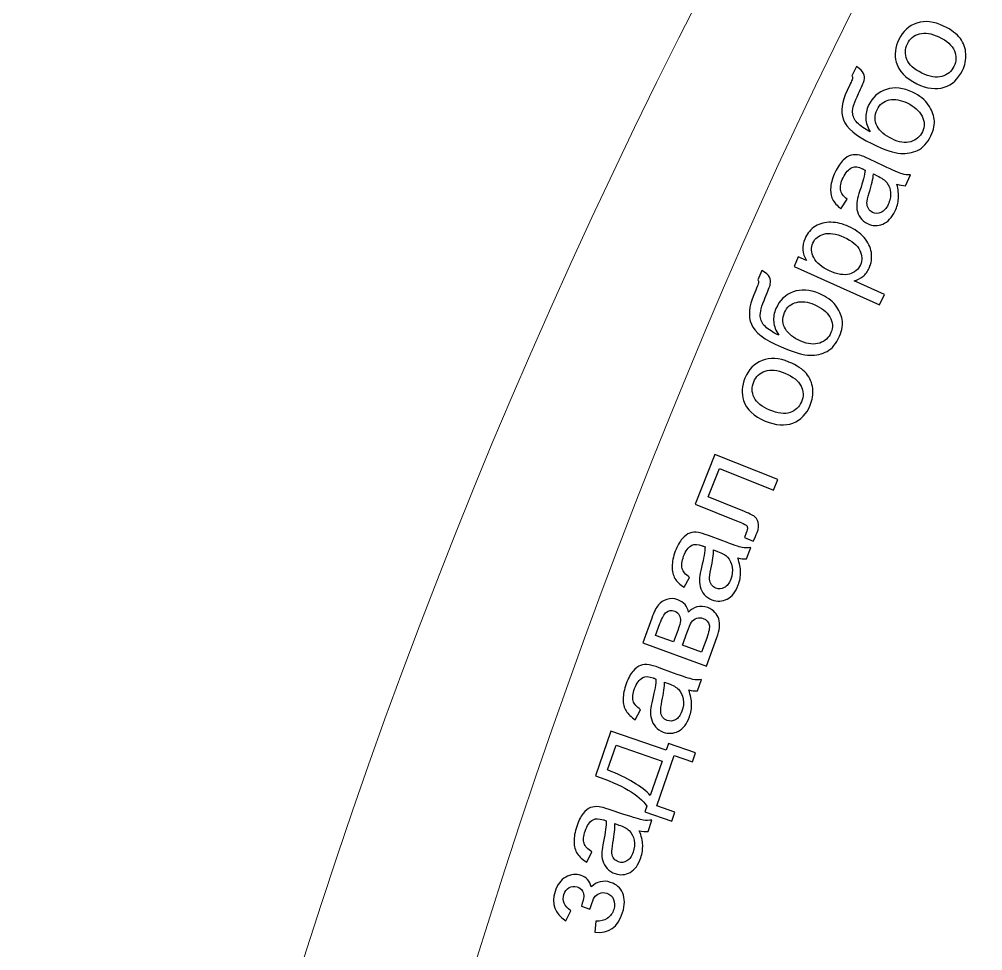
# Model space of a CAD drawing. Header units: millimetres. Extents: x -998 to 1016, y -1915 to 1914.
# Drawn here: x -205.4 to -143, y -525 to -464.6 of the extents above; entities that cross this region are included whole.
import ezdxf

# ---------------------------------------------------------------- set-up
doc = ezdxf.new("R2010")
doc.units = ezdxf.units.MM
doc.header["$MEASUREMENT"] = 0
doc.layers.add('layer 1', color=7, linetype='Continuous')

msp = doc.modelspace()

# ---------------------------------------------------------------- linework, layer by layer
at = {"layer": 'layer 1', "color": 2, "lineweight": 20}
msp.add_open_spline([(541.0289, -845.7791), (506.0139, -906.4269), (457.5044, -954.4159), (401.4943, -988.1859), (401.4943, -988.1859), (401.4943, -988.1859), (325.5827, -856.7031), (325.5827, -856.7031), (325.5827, -856.7031), (326.5393, -856.1508), (326.8671, -854.9277), (326.3148, -853.9711), (326.3148, -853.9711), (325.7625, -853.0144), (324.5393, -852.6867), (323.5827, -853.239), (323.5827, -853.239), (323.5827, -853.239), (323.5764, -853.2428), (323.5764, -853.2428), (323.5764, -853.2428), (323.5764, -853.2428), (309.7328, -861.2354), (309.7328, -861.2354), (309.7328, -861.2354), (309.7328, -861.2354), (309.7263, -861.239), (309.7263, -861.239), (309.7263, -861.239), (308.7697, -861.7913), (308.442, -863.0144), (308.9943, -863.9711), (308.9943, -863.9711), (309.5466, -864.9277), (310.7697, -865.2554), (311.7263, -864.7031), (311.7263, -864.7031), (311.7263, -864.7031), (387.6385, -996.1869), (387.6385, -996.1869), (387.6385, -996.1869), (269.0758, -1061.3496), (120.3368, -1064.7725), (-5.3812, -992.1892), (-5.3812, -992.1892), (-131.1347, -919.5854), (-202.5449, -789.009), (-205.3544, -653.7085), (-205.3544, -653.7085), (-205.3544, -653.7085), (-53.6041, -653.7085), (-53.6041, -653.7085), (-53.6041, -653.7085), (-53.6041, -654.8131), (-52.7087, -655.7085), (-51.6041, -655.7085), (-51.6041, -655.7085), (-50.4995, -655.7085), (-49.6041, -654.8131), (-49.6041, -653.7085), (-49.6041, -653.7085), (-49.6041, -653.7085), (-49.6042, -653.7011), (-49.6042, -653.7011), (-49.6042, -653.7011), (-49.6042, -653.7011), (-49.6042, -637.7159), (-49.6042, -637.7159), (-49.6042, -637.7159), (-49.6042, -637.7159), (-49.6041, -637.7085), (-49.6041, -637.7085), (-49.6041, -637.7085), (-49.6041, -636.6039), (-50.4995, -635.7085), (-51.6041, -635.7085), (-51.6041, -635.7085), (-52.7087, -635.7085), (-53.6041, -636.6039), (-53.6041, -637.7085), (-53.6041, -637.7085), (-53.6041, -637.7085), (-205.3504, -637.7085), (-205.3504, -637.7085), (-205.3504, -637.7085), (-204.0909, -572.3548), (-186.7861, -506.3915), (-151.7915, -445.779), (-151.7915, -445.779), (-42.6719, -256.7784), (197.391, -190.54), (387.64, -295.4566), (387.64, -295.4566), (387.64, -295.4566), (311.7265, -426.9426), (311.7265, -426.9426), (311.7265, -426.9426), (310.7699, -426.3903), (309.5467, -426.7181), (308.9944, -427.6747), (308.9944, -427.6747), (308.4421, -428.6314), (308.7699, -429.8544), (309.7265, -430.4067), (309.7265, -430.4067), (309.7265, -430.4067), (309.733, -430.4104), (309.733, -430.4104), (309.733, -430.4104), (309.733, -430.4104), (323.5766, -438.403), (323.5766, -438.403), (323.5766, -438.403), (323.5766, -438.403), (323.5829, -438.4067), (323.5829, -438.4067), (323.5829, -438.4067), (324.5396, -438.9591), (325.7626, -438.6313), (326.3149, -437.6747), (326.3149, -437.6747), (326.8672, -436.7181), (326.5395, -435.495), (325.5829, -434.9426), (325.5829, -434.9426), (325.5829, -434.9426), (401.4964, -303.4566), (401.4964, -303.4566), (401.4964, -303.4566), (587.4812, -415.7587), (650.1484, -656.7784), (541.0289, -845.7791)], degree=3, knots=[0, 0, 0, 0, 0.0294118, 0.0294118, 0.0294118, 0.0294118, 0.0588235, 0.0588235, 0.0588235, 0.0588235, 0.0882353, 0.0882353, 0.0882353, 0.0882353, 0.1176471, 0.1176471, 0.1176471, 0.1176471, 0.1470588, 0.1470588, 0.1470588, 0.1470588, 0.1764706, 0.1764706, 0.1764706, 0.1764706, 0.2058824, 0.2058824, 0.2058824, 0.2058824, 0.2352941, 0.2352941, 0.2352941, 0.2352941, 0.2647059, 0.2647059, 0.2647059, 0.2647059, 0.2941176, 0.2941176, 0.2941176, 0.2941176, 0.3235294, 0.3235294, 0.3235294, 0.3235294, 0.3529412, 0.3529412, 0.3529412, 0.3529412, 0.3823529, 0.3823529, 0.3823529, 0.3823529, 0.4117647, 0.4117647, 0.4117647, 0.4117647, 0.4411765, 0.4411765, 0.4411765, 0.4411765, 0.4705882, 0.4705882, 0.4705882, 0.4705882, 0.5, 0.5, 0.5, 0.5, 0.5294118, 0.5294118, 0.5294118, 0.5294118, 0.5588235, 0.5588235, 0.5588235, 0.5588235, 0.5882353, 0.5882353, 0.5882353, 0.5882353, 0.6176471, 0.6176471, 0.6176471, 0.6176471, 0.6470588, 0.6470588, 0.6470588, 0.6470588, 0.6764706, 0.6764706, 0.6764706, 0.6764706, 0.7058824, 0.7058824, 0.7058824, 0.7058824, 0.7352941, 0.7352941, 0.7352941, 0.7352941, 0.7647059, 0.7647059, 0.7647059, 0.7647059, 0.7941176, 0.7941176, 0.7941176, 0.7941176, 0.8235294, 0.8235294, 0.8235294, 0.8235294, 0.8529412, 0.8529412, 0.8529412, 0.8529412, 0.8823529, 0.8823529, 0.8823529, 0.8823529, 0.9117647, 0.9117647, 0.9117647, 0.9117647, 0.9411765, 0.9411765, 0.9411765, 0.9411765, 1, 1, 1, 1], dxfattribs=at)
at = {"layer": 'layer 1', "color": 250, "lineweight": 20}
msp.add_open_spline([(398.6881, -312.1391), (398.6881, -312.1391), (375.2033, -298.9976), (375.2033, -298.9976), (375.2033, -298.9976), (332.7998, -276.8805), (286.8235, -262.6925), (239.2336, -257.25), (239.2336, -257.25), (190.3815, -251.6633), (140.8007, -255.4058), (93.3137, -268.1412), (93.3137, -268.1412), (-7.1447, -295.0828), (-91.9851, -360.1912), (-143.9973, -450.279), (-143.9973, -450.279), (-170.3624, -495.9447), (-196.2282, -577.4173), (-192.2187, -635.9798), (-192.2187, -635.9798), (-191.8015, -642.074), (-191.8753, -650.2772), (-191.8737, -656.0236)], degree=3, knots=[0, 0, 0, 0, 0.1428571, 0.1428571, 0.1428571, 0.1428571, 0.2857143, 0.2857143, 0.2857143, 0.2857143, 0.4285714, 0.4285714, 0.4285714, 0.4285714, 0.5714286, 0.5714286, 0.5714286, 0.5714286, 0.7142857, 0.7142857, 0.7142857, 0.7142857, 1, 1, 1, 1], dxfattribs=at)
at = {"layer": 'layer 1', "color": 250}
for points, knots in [([(-147.2445, -468.8204), (-147.9749, -468.4669), (-148.4176, -468.0018), (-148.5722, -467.4239), (-148.5722, -467.4239), (-148.7002, -466.9433), (-148.6453, -466.4572), (-148.4087, -465.9682), (-148.4087, -465.9682), (-148.1462, -465.4258), (-147.7532, -465.0673), (-147.2304, -464.8939), (-147.2304, -464.8939), (-146.7094, -464.7212), (-146.1343, -464.7864), (-145.508, -465.0894), (-145.508, -465.0894), (-145, -465.3352), (-144.638, -465.6044), (-144.4208, -465.8977), (-144.4208, -465.8977), (-144.2038, -466.1908), (-144.0852, -466.5226), (-144.0653, -466.8927), (-144.0653, -466.8927), (-144.0447, -467.2617), (-144.119, -467.6193), (-144.2856, -467.9635), (-144.2856, -467.9635), (-144.5536, -468.5172), (-144.9464, -468.8789), (-145.4662, -469.0491), (-145.4662, -469.0491), (-145.9859, -469.2193), (-146.5789, -469.1424), (-147.2445, -468.8204)], [0, 0, 0, 0, 0.1, 0.1, 0.1, 0.1, 0.2, 0.2, 0.2, 0.2, 0.3, 0.3, 0.3, 0.3, 0.4, 0.4, 0.4, 0.4, 0.5, 0.5, 0.5, 0.5, 0.6, 0.6, 0.6, 0.6, 0.7, 0.7, 0.7, 0.7, 0.8, 0.8, 0.8, 0.8, 1, 1, 1, 1]), ([(-146.9113, -468.1351), (-146.4058, -468.3797), (-145.9738, -468.4523), (-145.6166, -468.3524), (-145.6166, -468.3524), (-145.2575, -468.2518), (-144.9972, -468.0345), (-144.8343, -467.6979), (-144.8343, -467.6979), (-144.6733, -467.3652), (-144.665, -467.0273), (-144.8102, -466.6828), (-144.8102, -466.6828), (-144.956, -466.3395), (-145.2874, -466.0427), (-145.8044, -465.7925), (-145.8044, -465.7925), (-146.2922, -465.5565), (-146.7159, -465.4894), (-147.0737, -465.5906), (-147.0737, -465.5906), (-147.4328, -465.6912), (-147.6925, -465.9072), (-147.8523, -466.2375), (-147.8523, -466.2375), (-148.0152, -466.574), (-148.0253, -466.9124), (-147.8826, -467.2559), (-147.8826, -467.2559), (-147.7393, -467.5979), (-147.4156, -467.891), (-146.9113, -468.1351)], [0, 0, 0, 0, 0.1111111, 0.1111111, 0.1111111, 0.1111111, 0.2222222, 0.2222222, 0.2222222, 0.2222222, 0.3333333, 0.3333333, 0.3333333, 0.3333333, 0.4444444, 0.4444444, 0.4444444, 0.4444444, 0.5555556, 0.5555556, 0.5555556, 0.5555556, 0.6666667, 0.6666667, 0.6666667, 0.6666667, 0.7777778, 0.7777778, 0.7777778, 0.7777778, 1, 1, 1, 1]), ([(-151.45, -468.3073), (-151.45, -468.3073), (-151.1547, -467.7166), (-151.1547, -467.7166), (-151.1547, -467.7166), (-150.9021, -467.8717), (-150.7456, -468.0211), (-150.6851, -468.1617), (-150.6851, -468.1617), (-150.6246, -468.3023), (-150.6144, -468.4498), (-150.6528, -468.6069), (-150.6528, -468.6069), (-150.6924, -468.7633), (-150.8124, -469.0502), (-151.0134, -469.4655), (-151.0134, -469.4655), (-151.2801, -470.0167), (-151.4088, -470.4185), (-151.3992, -470.6709), (-151.3992, -470.6709), (-151.389, -470.9219), (-151.2889, -471.1491), (-151.0976, -471.3499), (-151.0976, -471.3499), (-150.905, -471.5512), (-150.6273, -471.7451), (-150.2625, -471.9342), (-150.2625, -471.9342), (-150.4323, -471.6436), (-150.5251, -471.3556), (-150.5414, -471.0687), (-150.5414, -471.0687), (-150.5584, -470.7831), (-150.497, -470.4976), (-150.3606, -470.2157), (-150.3606, -470.2157), (-150.1097, -469.6974), (-149.7242, -469.3541), (-149.2038, -469.1858), (-149.2038, -469.1858), (-148.684, -469.0187), (-148.1202, -469.0815), (-147.5118, -469.3759), (-147.5118, -469.3759), (-147.0507, -469.599), (-146.7134, -469.8674), (-146.5017, -470.1814), (-146.5017, -470.1814), (-146.29, -470.4955), (-146.1597, -470.8094), (-146.1121, -471.1224), (-146.1121, -471.1224), (-146.0639, -471.4342), (-146.1388, -471.793), (-146.3342, -472.1969), (-146.3342, -472.1969), (-146.5617, -472.6669), (-146.8447, -472.9798), (-147.1854, -473.1364), (-147.1854, -473.1364), (-147.5261, -473.2929), (-147.897, -473.3595), (-148.2986, -473.3376), (-148.2986, -473.3376), (-148.6997, -473.3144), (-149.3165, -473.1022), (-150.146, -472.7008), (-150.146, -472.7008), (-151.1888, -472.1961), (-151.8058, -471.6796), (-151.9975, -471.1526), (-151.9975, -471.1526), (-152.1893, -470.6256), (-152.1072, -469.9959), (-151.7532, -469.2642), (-151.7532, -469.2642), (-151.5325, -468.8082), (-151.4153, -468.5468), (-151.4005, -468.4771), (-151.4005, -468.4771), (-151.3862, -468.4088), (-151.4027, -468.3521), (-151.45, -468.3073)], [0, 0, 0, 0, 0.0454545, 0.0454545, 0.0454545, 0.0454545, 0.0909091, 0.0909091, 0.0909091, 0.0909091, 0.1363636, 0.1363636, 0.1363636, 0.1363636, 0.1818182, 0.1818182, 0.1818182, 0.1818182, 0.2272727, 0.2272727, 0.2272727, 0.2272727, 0.2727273, 0.2727273, 0.2727273, 0.2727273, 0.3181818, 0.3181818, 0.3181818, 0.3181818, 0.3636364, 0.3636364, 0.3636364, 0.3636364, 0.4090909, 0.4090909, 0.4090909, 0.4090909, 0.4545455, 0.4545455, 0.4545455, 0.4545455, 0.5, 0.5, 0.5, 0.5, 0.5454545, 0.5454545, 0.5454545, 0.5454545, 0.5909091, 0.5909091, 0.5909091, 0.5909091, 0.6363636, 0.6363636, 0.6363636, 0.6363636, 0.6818182, 0.6818182, 0.6818182, 0.6818182, 0.7272727, 0.7272727, 0.7272727, 0.7272727, 0.7727273, 0.7727273, 0.7727273, 0.7727273, 0.8181818, 0.8181818, 0.8181818, 0.8181818, 0.8636364, 0.8636364, 0.8636364, 0.8636364, 0.9090909, 0.9090909, 0.9090909, 0.9090909, 1, 1, 1, 1]), ([(-147.8702, -470.0679), (-148.2805, -469.8693), (-148.6644, -469.8042), (-149.0213, -469.8713), (-149.0213, -469.8713), (-149.3783, -469.9384), (-149.6419, -470.1495), (-149.8134, -470.5039), (-149.8134, -470.5039), (-149.9923, -470.8736), (-149.9915, -471.2251), (-149.8105, -471.5603), (-149.8105, -471.5603), (-149.6307, -471.8951), (-149.3096, -472.1743), (-148.846, -472.3987), (-148.846, -472.3987), (-148.3888, -472.6199), (-147.9847, -472.6791), (-147.6345, -472.5741), (-147.6345, -472.5741), (-147.285, -472.4705), (-147.0302, -472.2552), (-146.8735, -471.9313), (-146.8735, -471.9313), (-146.7124, -471.5985), (-146.7231, -471.261), (-146.9036, -470.9181), (-146.9036, -470.9181), (-147.0841, -470.5753), (-147.4065, -470.2923), (-147.8702, -470.0679)], [0, 0, 0, 0, 0.1111111, 0.1111111, 0.1111111, 0.1111111, 0.2222222, 0.2222222, 0.2222222, 0.2222222, 0.3333333, 0.3333333, 0.3333333, 0.3333333, 0.4444444, 0.4444444, 0.4444444, 0.4444444, 0.5555556, 0.5555556, 0.5555556, 0.5555556, 0.6666667, 0.6666667, 0.6666667, 0.6666667, 0.7777778, 0.7777778, 0.7777778, 0.7777778, 1, 1, 1, 1]), ([(-148.5341, -475.3208), (-148.44, -475.6717), (-148.4054, -475.9835), (-148.4271, -476.256), (-148.4271, -476.256), (-148.4488, -476.5284), (-148.5231, -476.7962), (-148.6491, -477.0614), (-148.6491, -477.0614), (-148.8563, -477.4972), (-149.1214, -477.7821), (-149.4457, -477.9154), (-149.4457, -477.9154), (-149.7688, -478.0493), (-150.096, -478.0375), (-150.426, -477.8806), (-150.426, -477.8806), (-150.6197, -477.7885), (-150.7757, -477.6597), (-150.8945, -477.4954), (-150.8945, -477.4954), (-151.0127, -477.3299), (-151.085, -477.1533), (-151.1139, -476.9645), (-151.1139, -476.9645), (-151.1424, -476.7745), (-151.1399, -476.5788), (-151.1042, -476.3754), (-151.1042, -476.3754), (-151.0756, -476.2265), (-151.0136, -476.0107), (-150.9201, -475.7286), (-150.9201, -475.7286), (-150.7257, -475.1554), (-150.6126, -474.7169), (-150.58, -474.4184), (-150.58, -474.4184), (-150.6706, -474.3723), (-150.7287, -474.3431), (-150.7529, -474.3316), (-150.7529, -474.3316), (-151.0255, -474.202), (-151.2483, -474.1742), (-151.421, -474.2483), (-151.421, -474.2483), (-151.6544, -474.3482), (-151.8515, -474.5687), (-152.0126, -474.9076), (-152.0126, -474.9076), (-152.1635, -475.225), (-152.2189, -475.4861), (-152.1794, -475.6892), (-152.1794, -475.6892), (-152.1408, -475.8936), (-151.9971, -476.0978), (-151.7488, -476.305), (-151.7488, -476.305), (-151.7488, -476.305), (-152.1532, -476.9189), (-152.1532, -476.9189), (-152.1532, -476.9189), (-152.4063, -476.7252), (-152.5878, -476.5185), (-152.6956, -476.2985), (-152.6956, -476.2985), (-152.8035, -476.0785), (-152.8416, -475.8167), (-152.8123, -475.5118), (-152.8123, -475.5118), (-152.7823, -475.2089), (-152.686, -474.8844), (-152.5236, -474.5428), (-152.5236, -474.5428), (-152.3624, -474.2039), (-152.1914, -473.9461), (-152.0099, -473.7714), (-152.0099, -473.7714), (-151.8291, -473.5981), (-151.6551, -473.4886), (-151.4868, -473.4467), (-151.4868, -473.4467), (-151.3185, -473.4049), (-151.1323, -473.4075), (-150.9281, -473.4545), (-150.9281, -473.4545), (-150.8031, -473.4874), (-150.5912, -473.5741), (-150.2942, -473.7152), (-150.2942, -473.7152), (-150.2942, -473.7152), (-149.4021, -474.1393), (-149.4021, -474.1393), (-149.4021, -474.1393), (-148.7789, -474.4356), (-148.3784, -474.6088), (-148.1982, -474.6602), (-148.1982, -474.6602), (-148.0185, -474.7127), (-147.8325, -474.7324), (-147.6408, -474.7235), (-147.6408, -474.7235), (-147.6408, -474.7235), (-147.9753, -475.4271), (-147.9753, -475.4271), (-147.9753, -475.4271), (-148.1488, -475.4273), (-148.3351, -475.3919), (-148.5341, -475.3208)], [0, 0, 0, 0, 0.0357143, 0.0357143, 0.0357143, 0.0357143, 0.0714286, 0.0714286, 0.0714286, 0.0714286, 0.1071429, 0.1071429, 0.1071429, 0.1071429, 0.1428571, 0.1428571, 0.1428571, 0.1428571, 0.1785714, 0.1785714, 0.1785714, 0.1785714, 0.2142857, 0.2142857, 0.2142857, 0.2142857, 0.25, 0.25, 0.25, 0.25, 0.2857143, 0.2857143, 0.2857143, 0.2857143, 0.3214286, 0.3214286, 0.3214286, 0.3214286, 0.3571429, 0.3571429, 0.3571429, 0.3571429, 0.3928571, 0.3928571, 0.3928571, 0.3928571, 0.4285714, 0.4285714, 0.4285714, 0.4285714, 0.4642857, 0.4642857, 0.4642857, 0.4642857, 0.5, 0.5, 0.5, 0.5, 0.5357143, 0.5357143, 0.5357143, 0.5357143, 0.5714286, 0.5714286, 0.5714286, 0.5714286, 0.6071429, 0.6071429, 0.6071429, 0.6071429, 0.6428571, 0.6428571, 0.6428571, 0.6428571, 0.6785714, 0.6785714, 0.6785714, 0.6785714, 0.7142857, 0.7142857, 0.7142857, 0.7142857, 0.75, 0.75, 0.75, 0.75, 0.7857143, 0.7857143, 0.7857143, 0.7857143, 0.8214286, 0.8214286, 0.8214286, 0.8214286, 0.8571429, 0.8571429, 0.8571429, 0.8571429, 0.8928571, 0.8928571, 0.8928571, 0.8928571, 0.9285714, 0.9285714, 0.9285714, 0.9285714, 1, 1, 1, 1]), ([(-150.0506, -474.6655), (-150.0676, -474.9574), (-150.1579, -475.3644), (-150.3217, -475.8865), (-150.3217, -475.8865), (-150.4143, -476.1831), (-150.463, -476.4006), (-150.4679, -476.5389), (-150.4679, -476.5389), (-150.4726, -476.6772), (-150.4418, -476.7997), (-150.3772, -476.9069), (-150.3772, -476.9069), (-150.3114, -477.0149), (-150.2206, -477.097), (-150.1034, -477.1527), (-150.1034, -477.1527), (-149.9263, -477.2369), (-149.7451, -477.2402), (-149.5617, -477.1603), (-149.5617, -477.1603), (-149.3784, -477.0803), (-149.224, -476.9099), (-149.0998, -476.6486), (-149.0998, -476.6486), (-148.9768, -476.3899), (-148.9232, -476.1326), (-148.9402, -475.8761), (-148.9402, -475.8761), (-148.9567, -475.6214), (-149.0401, -475.399), (-149.1902, -475.2119), (-149.1902, -475.2119), (-149.3073, -475.0672), (-149.5133, -474.9255), (-149.8077, -474.7856), (-149.8077, -474.7856), (-149.8077, -474.7856), (-150.0506, -474.6655), (-150.0506, -474.6655)], [0, 0, 0, 0, 0.0909091, 0.0909091, 0.0909091, 0.0909091, 0.1818182, 0.1818182, 0.1818182, 0.1818182, 0.2727273, 0.2727273, 0.2727273, 0.2727273, 0.3636364, 0.3636364, 0.3636364, 0.3636364, 0.4545455, 0.4545455, 0.4545455, 0.4545455, 0.5454545, 0.5454545, 0.5454545, 0.5454545, 0.6363636, 0.6363636, 0.6363636, 0.6363636, 0.7272727, 0.7272727, 0.7272727, 0.7272727, 0.8181818, 0.8181818, 0.8181818, 0.8181818, 1, 1, 1, 1]), ([(-149.6459, -483.1423), (-149.6459, -483.1423), (-155.1914, -480.6518), (-155.1914, -480.6518), (-155.1914, -480.6518), (-155.1914, -480.6518), (-154.9139, -480.0339), (-154.9139, -480.0339), (-154.9139, -480.0339), (-154.9139, -480.0339), (-154.3874, -480.2704), (-154.3874, -480.2704), (-154.3874, -480.2704), (-154.5254, -480.0335), (-154.6046, -479.8), (-154.6236, -479.5702), (-154.6236, -479.5702), (-154.6432, -479.3417), (-154.5948, -479.0959), (-154.4774, -478.8346), (-154.4774, -478.8346), (-154.3236, -478.4922), (-154.1008, -478.2303), (-153.8071, -478.0482), (-153.8071, -478.0482), (-153.5147, -477.8655), (-153.1777, -477.7802), (-152.7984, -477.7896), (-152.7984, -477.7896), (-152.4183, -477.801), (-152.0381, -477.8913), (-151.6558, -478.063), (-151.6558, -478.063), (-151.2477, -478.2463), (-150.9126, -478.485), (-150.6502, -478.7792), (-150.6502, -478.7792), (-150.3891, -479.0728), (-150.234, -479.3992), (-150.185, -479.7584), (-150.185, -479.7584), (-150.1367, -480.1158), (-150.1816, -480.4499), (-150.3203, -480.7588), (-150.3203, -480.7588), (-150.4221, -480.9854), (-150.5611, -481.1674), (-150.7367, -481.3035), (-150.7367, -481.3035), (-150.9129, -481.441), (-151.0985, -481.5339), (-151.2959, -481.5845), (-151.2959, -481.5845), (-151.2959, -481.5845), (-149.3406, -482.4626), (-149.3406, -482.4626), (-149.3406, -482.4626), (-149.3406, -482.4626), (-149.6459, -483.1423), (-149.6459, -483.1423)], [0, 0, 0, 0, 0.0625, 0.0625, 0.0625, 0.0625, 0.125, 0.125, 0.125, 0.125, 0.1875, 0.1875, 0.1875, 0.1875, 0.25, 0.25, 0.25, 0.25, 0.3125, 0.3125, 0.3125, 0.3125, 0.375, 0.375, 0.375, 0.375, 0.4375, 0.4375, 0.4375, 0.4375, 0.5, 0.5, 0.5, 0.5, 0.5625, 0.5625, 0.5625, 0.5625, 0.625, 0.625, 0.625, 0.625, 0.6875, 0.6875, 0.6875, 0.6875, 0.75, 0.75, 0.75, 0.75, 0.8125, 0.8125, 0.8125, 0.8125, 0.875, 0.875, 0.875, 0.875, 1, 1, 1, 1]), ([(-152.8852, -480.945), (-152.3716, -481.1757), (-151.945, -481.242), (-151.6061, -481.1451), (-151.6061, -481.1451), (-151.2665, -481.0471), (-151.0297, -480.8502), (-150.8967, -480.5541), (-150.8967, -480.5541), (-150.7614, -480.2529), (-150.7732, -479.9382), (-150.9321, -479.6101), (-150.9321, -479.6101), (-151.0904, -479.2806), (-151.4364, -478.9969), (-151.9706, -478.757), (-151.9706, -478.757), (-152.4803, -478.5281), (-152.9082, -478.4612), (-153.256, -478.5571), (-153.256, -478.5571), (-153.6038, -478.653), (-153.8421, -478.8462), (-153.9727, -479.1371), (-153.9727, -479.1371), (-154.1022, -479.4254), (-154.0816, -479.741), (-153.912, -480.0832), (-153.912, -480.0832), (-153.7416, -480.4273), (-153.4, -480.7138), (-152.8852, -480.945)], [0, 0, 0, 0, 0.1111111, 0.1111111, 0.1111111, 0.1111111, 0.2222222, 0.2222222, 0.2222222, 0.2222222, 0.3333333, 0.3333333, 0.3333333, 0.3333333, 0.4444444, 0.4444444, 0.4444444, 0.4444444, 0.5555556, 0.5555556, 0.5555556, 0.5555556, 0.6666667, 0.6666667, 0.6666667, 0.6666667, 0.7777778, 0.7777778, 0.7777778, 0.7777778, 1, 1, 1, 1]), ([(-157.54, -481.5279), (-157.54, -481.5279), (-157.2725, -480.924), (-157.2725, -480.924), (-157.2725, -480.924), (-157.013, -481.0671), (-156.8497, -481.2091), (-156.7827, -481.3467), (-156.7827, -481.3467), (-156.7157, -481.4843), (-156.6987, -481.6313), (-156.7297, -481.7899), (-156.7297, -481.7899), (-156.762, -481.948), (-156.8685, -482.2401), (-157.0499, -482.6644), (-157.0499, -482.6644), (-157.2906, -483.2275), (-157.4004, -483.6348), (-157.379, -483.8865), (-157.379, -483.8865), (-157.3572, -484.1367), (-157.2465, -484.359), (-157.0461, -484.5506), (-157.0461, -484.5506), (-156.8443, -484.7428), (-156.5579, -484.9235), (-156.1847, -485.0954), (-156.1847, -485.0954), (-156.3679, -484.813), (-156.4739, -484.5297), (-156.5036, -484.2438), (-156.5036, -484.2438), (-156.5339, -483.9593), (-156.4859, -483.6713), (-156.3628, -483.3833), (-156.3628, -483.3833), (-156.1364, -482.8539), (-155.7673, -482.493), (-155.2552, -482.3007), (-155.2552, -482.3007), (-154.7438, -482.1095), (-154.1777, -482.1459), (-153.5563, -482.4117), (-153.5563, -482.4117), (-153.0853, -482.613), (-152.7358, -482.8654), (-152.5097, -483.1692), (-152.5097, -483.1692), (-152.2836, -483.4731), (-152.1388, -483.7806), (-152.0767, -484.091), (-152.0767, -484.091), (-152.014, -484.4002), (-152.0721, -484.7622), (-152.2485, -485.1747), (-152.2485, -485.1747), (-152.4537, -485.6548), (-152.7219, -485.9806), (-153.0549, -486.1528), (-153.0549, -486.1528), (-153.388, -486.3251), (-153.7553, -486.4089), (-154.1575, -486.4057), (-154.1575, -486.4057), (-154.5593, -486.4013), (-155.1853, -486.218), (-156.0326, -485.8557), (-156.0326, -485.8557), (-157.0978, -485.4002), (-157.7382, -484.9131), (-157.9543, -484.3955), (-157.9543, -484.3955), (-158.1704, -483.8781), (-158.1178, -483.2452), (-157.7982, -482.4978), (-157.7982, -482.4978), (-157.5991, -482.032), (-157.4942, -481.7654), (-157.4826, -481.6951), (-157.4826, -481.6951), (-157.4715, -481.6262), (-157.4906, -481.5704), (-157.54, -481.5279)], [0, 0, 0, 0, 0.0454545, 0.0454545, 0.0454545, 0.0454545, 0.0909091, 0.0909091, 0.0909091, 0.0909091, 0.1363636, 0.1363636, 0.1363636, 0.1363636, 0.1818182, 0.1818182, 0.1818182, 0.1818182, 0.2272727, 0.2272727, 0.2272727, 0.2272727, 0.2727273, 0.2727273, 0.2727273, 0.2727273, 0.3181818, 0.3181818, 0.3181818, 0.3181818, 0.3636364, 0.3636364, 0.3636364, 0.3636364, 0.4090909, 0.4090909, 0.4090909, 0.4090909, 0.4545455, 0.4545455, 0.4545455, 0.4545455, 0.5, 0.5, 0.5, 0.5, 0.5454545, 0.5454545, 0.5454545, 0.5454545, 0.5909091, 0.5909091, 0.5909091, 0.5909091, 0.6363636, 0.6363636, 0.6363636, 0.6363636, 0.6818182, 0.6818182, 0.6818182, 0.6818182, 0.7272727, 0.7272727, 0.7272727, 0.7272727, 0.7727273, 0.7727273, 0.7727273, 0.7727273, 0.8181818, 0.8181818, 0.8181818, 0.8181818, 0.8636364, 0.8636364, 0.8636364, 0.8636364, 0.9090909, 0.9090909, 0.9090909, 0.9090909, 1, 1, 1, 1]), ([(-153.882, -483.1196), (-154.3011, -482.9404), (-154.6876, -482.8932), (-155.0411, -482.9769), (-155.0411, -482.9769), (-155.3945, -483.0606), (-155.648, -483.2837), (-155.8027, -483.6457), (-155.8027, -483.6457), (-155.9642, -484.0233), (-155.9471, -484.3745), (-155.7506, -484.7009), (-155.7506, -484.7009), (-155.5554, -485.0269), (-155.2216, -485.2909), (-154.7481, -485.4933), (-154.7481, -485.4933), (-154.281, -485.6931), (-153.8746, -485.7333), (-153.5297, -485.6121), (-153.5297, -485.6121), (-153.1854, -485.4923), (-152.941, -485.2654), (-152.7995, -484.9345), (-152.7995, -484.9345), (-152.6542, -484.5946), (-152.6805, -484.2579), (-152.8769, -483.9238), (-152.8769, -483.9238), (-153.0731, -483.5898), (-153.4084, -483.3221), (-153.882, -483.1196)], [0, 0, 0, 0, 0.1111111, 0.1111111, 0.1111111, 0.1111111, 0.2222222, 0.2222222, 0.2222222, 0.2222222, 0.3333333, 0.3333333, 0.3333333, 0.3333333, 0.4444444, 0.4444444, 0.4444444, 0.4444444, 0.5555556, 0.5555556, 0.5555556, 0.5555556, 0.6666667, 0.6666667, 0.6666667, 0.6666667, 0.7777778, 0.7777778, 0.7777778, 0.7777778, 1, 1, 1, 1]), ([(-157.0502, -490.663), (-157.7989, -490.3503), (-158.2665, -489.9102), (-158.4527, -489.3416), (-158.4527, -489.3416), (-158.6069, -488.8688), (-158.5788, -488.3804), (-158.3694, -487.8792), (-158.3694, -487.8792), (-158.1372, -487.3232), (-157.7645, -486.9436), (-157.2519, -486.7417), (-157.2519, -486.7417), (-156.7413, -486.5406), (-156.1634, -486.5741), (-155.5215, -486.8422), (-155.5215, -486.8422), (-155.0007, -487.0598), (-154.6244, -487.3086), (-154.3915, -487.5895), (-154.3915, -487.5895), (-154.1586, -487.8703), (-154.022, -488.195), (-153.9818, -488.5635), (-153.9818, -488.5635), (-153.941, -488.9308), (-153.9955, -489.2919), (-154.1429, -489.6448), (-154.1429, -489.6448), (-154.38, -490.2124), (-154.7524, -490.5952), (-155.262, -490.7937), (-155.262, -490.7937), (-155.7716, -490.9922), (-156.368, -490.948), (-157.0502, -490.663)], [0, 0, 0, 0, 0.1, 0.1, 0.1, 0.1, 0.2, 0.2, 0.2, 0.2, 0.3, 0.3, 0.3, 0.3, 0.4, 0.4, 0.4, 0.4, 0.5, 0.5, 0.5, 0.5, 0.6, 0.6, 0.6, 0.6, 0.7, 0.7, 0.7, 0.7, 0.8, 0.8, 0.8, 0.8, 1, 1, 1, 1]), ([(-156.7552, -489.9604), (-156.237, -490.1769), (-155.8017, -490.2257), (-155.4505, -490.1063), (-155.4505, -490.1063), (-155.0975, -489.9861), (-154.8495, -489.7548), (-154.7054, -489.4098), (-154.7054, -489.4098), (-154.5629, -489.0687), (-154.5732, -488.7309), (-154.7371, -488.3948), (-154.7371, -488.3948), (-154.9016, -488.0601), (-155.2488, -487.7819), (-155.7787, -487.5606), (-155.7787, -487.5606), (-156.2788, -487.3517), (-156.7055, -487.308), (-157.0572, -487.4287), (-157.0572, -487.4287), (-157.4102, -487.5489), (-157.6577, -487.7789), (-157.7991, -488.1174), (-157.7991, -488.1174), (-157.9432, -488.4625), (-157.9347, -488.8009), (-157.7734, -489.136), (-157.7734, -489.136), (-157.6115, -489.4696), (-157.2721, -489.7445), (-156.7552, -489.9604)], [0, 0, 0, 0, 0.1111111, 0.1111111, 0.1111111, 0.1111111, 0.2222222, 0.2222222, 0.2222222, 0.2222222, 0.3333333, 0.3333333, 0.3333333, 0.3333333, 0.4444444, 0.4444444, 0.4444444, 0.4444444, 0.5555556, 0.5555556, 0.5555556, 0.5555556, 0.6666667, 0.6666667, 0.6666667, 0.6666667, 0.7777778, 0.7777778, 0.7777778, 0.7777778, 1, 1, 1, 1]), ([(-161.6002, -496.0394), (-161.6002, -496.0394), (-160.3137, -492.8243), (-160.3137, -492.8243), (-160.3137, -492.8243), (-160.3137, -492.8243), (-156.2379, -494.4552), (-156.2379, -494.4552), (-156.2379, -494.4552), (-156.2379, -494.4552), (-156.5147, -495.147), (-156.5147, -495.147), (-156.5147, -495.147), (-156.5147, -495.147), (-160.0167, -493.7457), (-160.0167, -493.7457), (-160.0167, -493.7457), (-160.0167, -493.7457), (-160.7496, -495.5773), (-160.7496, -495.5773), (-160.7496, -495.5773), (-160.7496, -495.5773), (-158.7202, -496.3894), (-158.7202, -496.3894), (-158.7202, -496.3894), (-158.2473, -496.5786), (-157.9418, -496.7191), (-157.8019, -496.8099), (-157.8019, -496.8099), (-157.6638, -496.9017), (-157.5663, -497.038), (-157.5087, -497.2207), (-157.5087, -497.2207), (-157.4516, -497.4046), (-157.475, -497.6263), (-157.5793, -497.887), (-157.5793, -497.887), (-157.6437, -498.0481), (-157.7287, -498.23), (-157.8322, -498.4317), (-157.8322, -498.4317), (-157.8322, -498.4317), (-158.4073, -498.2016), (-158.4073, -498.2016), (-158.4073, -498.2016), (-158.4073, -498.2016), (-158.2862, -497.899), (-158.2862, -497.899), (-158.2862, -497.899), (-158.2291, -497.7562), (-158.2027, -497.6482), (-158.2081, -497.5746), (-158.2081, -497.5746), (-158.2123, -497.5014), (-158.2433, -497.442), (-158.299, -497.3953), (-158.299, -497.3953), (-158.3553, -497.35), (-158.5594, -497.2561), (-158.9119, -497.1151), (-158.9119, -497.1151), (-158.9119, -497.1151), (-161.6002, -496.0394), (-161.6002, -496.0394)], [0, 0, 0, 0, 0.0588235, 0.0588235, 0.0588235, 0.0588235, 0.1176471, 0.1176471, 0.1176471, 0.1176471, 0.1764706, 0.1764706, 0.1764706, 0.1764706, 0.2352941, 0.2352941, 0.2352941, 0.2352941, 0.2941176, 0.2941176, 0.2941176, 0.2941176, 0.3529412, 0.3529412, 0.3529412, 0.3529412, 0.4117647, 0.4117647, 0.4117647, 0.4117647, 0.4705882, 0.4705882, 0.4705882, 0.4705882, 0.5294118, 0.5294118, 0.5294118, 0.5294118, 0.5882353, 0.5882353, 0.5882353, 0.5882353, 0.6470588, 0.6470588, 0.6470588, 0.6470588, 0.7058824, 0.7058824, 0.7058824, 0.7058824, 0.7647059, 0.7647059, 0.7647059, 0.7647059, 0.8235294, 0.8235294, 0.8235294, 0.8235294, 0.8823529, 0.8823529, 0.8823529, 0.8823529, 1, 1, 1, 1]), ([(-158.8359, -499.5305), (-158.7126, -499.8723), (-158.6518, -500.18), (-158.6504, -500.4533), (-158.6504, -500.4533), (-158.649, -500.7267), (-158.7004, -500.9997), (-158.8036, -501.2746), (-158.8036, -501.2746), (-158.9732, -501.7264), (-159.2133, -502.0326), (-159.5252, -502.1929), (-159.5252, -502.1929), (-159.8358, -502.3536), (-160.1628, -502.3695), (-160.5049, -502.241), (-160.5049, -502.241), (-160.7057, -502.1656), (-160.872, -502.0504), (-161.0042, -501.8967), (-161.0042, -501.8967), (-161.136, -501.7418), (-161.223, -501.572), (-161.2677, -501.3863), (-161.2677, -501.3863), (-161.3121, -501.1993), (-161.3262, -501.0041), (-161.3078, -500.7985), (-161.3078, -500.7985), (-161.2919, -500.6476), (-161.2483, -500.4274), (-161.179, -500.1384), (-161.179, -500.1384), (-161.0337, -499.5508), (-160.9581, -499.1044), (-160.9508, -498.8042), (-160.9508, -498.8042), (-161.0449, -498.7659), (-161.1053, -498.7417), (-161.1304, -498.7323), (-161.1304, -498.7323), (-161.413, -498.6261), (-161.6373, -498.6172), (-161.8032, -498.7057), (-161.8032, -498.7057), (-162.0273, -498.825), (-162.205, -499.0613), (-162.337, -499.4126), (-162.337, -499.4126), (-162.4605, -499.7416), (-162.4936, -500.0065), (-162.4372, -500.2055), (-162.4372, -500.2055), (-162.3814, -500.4059), (-162.221, -500.5972), (-161.9561, -500.7827), (-161.9561, -500.7827), (-161.9561, -500.7827), (-162.3071, -501.4286), (-162.3071, -501.4286), (-162.3071, -501.4286), (-162.5757, -501.2569), (-162.774, -501.0663), (-162.9001, -500.8562), (-162.9001, -500.8562), (-163.0262, -500.6461), (-163.0862, -500.3884), (-163.0827, -500.0822), (-163.0827, -500.0822), (-163.0785, -499.7779), (-163.0099, -499.4463), (-162.8769, -499.0923), (-162.8769, -499.0923), (-162.745, -498.7409), (-162.5963, -498.4697), (-162.4302, -498.2803), (-162.4302, -498.2803), (-162.2647, -498.0923), (-162.1006, -497.9684), (-161.9364, -497.9125), (-161.9364, -497.9125), (-161.7722, -497.8566), (-161.5864, -497.8435), (-161.379, -497.8731), (-161.379, -497.8731), (-161.2517, -497.8953), (-161.0332, -497.9638), (-160.7254, -498.0794), (-160.7254, -498.0794), (-160.7254, -498.0794), (-159.8006, -498.4266), (-159.8006, -498.4266), (-159.8006, -498.4266), (-159.1547, -498.6692), (-158.741, -498.808), (-158.5571, -498.8439), (-158.5571, -498.8439), (-158.3735, -498.8811), (-158.1866, -498.885), (-157.9963, -498.86), (-157.9963, -498.86), (-157.9963, -498.86), (-158.2702, -499.5893), (-158.2702, -499.5893), (-158.2702, -499.5893), (-158.443, -499.6041), (-158.6317, -499.5846), (-158.8359, -499.5305)], [0, 0, 0, 0, 0.0357143, 0.0357143, 0.0357143, 0.0357143, 0.0714286, 0.0714286, 0.0714286, 0.0714286, 0.1071429, 0.1071429, 0.1071429, 0.1071429, 0.1428571, 0.1428571, 0.1428571, 0.1428571, 0.1785714, 0.1785714, 0.1785714, 0.1785714, 0.2142857, 0.2142857, 0.2142857, 0.2142857, 0.25, 0.25, 0.25, 0.25, 0.2857143, 0.2857143, 0.2857143, 0.2857143, 0.3214286, 0.3214286, 0.3214286, 0.3214286, 0.3571429, 0.3571429, 0.3571429, 0.3571429, 0.3928571, 0.3928571, 0.3928571, 0.3928571, 0.4285714, 0.4285714, 0.4285714, 0.4285714, 0.4642857, 0.4642857, 0.4642857, 0.4642857, 0.5, 0.5, 0.5, 0.5, 0.5357143, 0.5357143, 0.5357143, 0.5357143, 0.5714286, 0.5714286, 0.5714286, 0.5714286, 0.6071429, 0.6071429, 0.6071429, 0.6071429, 0.6428571, 0.6428571, 0.6428571, 0.6428571, 0.6785714, 0.6785714, 0.6785714, 0.6785714, 0.7142857, 0.7142857, 0.7142857, 0.7142857, 0.75, 0.75, 0.75, 0.75, 0.7857143, 0.7857143, 0.7857143, 0.7857143, 0.8214286, 0.8214286, 0.8214286, 0.8214286, 0.8571429, 0.8571429, 0.8571429, 0.8571429, 0.8928571, 0.8928571, 0.8928571, 0.8928571, 0.9285714, 0.9285714, 0.9285714, 0.9285714, 1, 1, 1, 1]), ([(-160.4024, -499.0056), (-160.3947, -499.2979), (-160.4503, -499.7111), (-160.5694, -500.2452), (-160.5694, -500.2452), (-160.6367, -500.5486), (-160.6668, -500.7694), (-160.66, -500.9076), (-160.66, -500.9076), (-160.653, -501.0458), (-160.612, -501.1653), (-160.5385, -501.2667), (-160.5385, -501.2667), (-160.4638, -501.3687), (-160.3665, -501.4428), (-160.245, -501.4884), (-160.245, -501.4884), (-160.0614, -501.5574), (-159.8805, -501.5454), (-159.7046, -501.4503), (-159.7046, -501.4503), (-159.5287, -501.355), (-159.3892, -501.1722), (-159.2875, -500.9014), (-159.2875, -500.9014), (-159.1868, -500.6333), (-159.1551, -500.3723), (-159.1937, -500.1181), (-159.1937, -500.1181), (-159.2317, -499.8658), (-159.3335, -499.6512), (-159.4989, -499.4775), (-159.4989, -499.4775), (-159.6278, -499.3432), (-159.8451, -499.2194), (-160.1503, -499.1048), (-160.1503, -499.1048), (-160.1503, -499.1048), (-160.4024, -499.0056), (-160.4024, -499.0056)], [0, 0, 0, 0, 0.0909091, 0.0909091, 0.0909091, 0.0909091, 0.1818182, 0.1818182, 0.1818182, 0.1818182, 0.2727273, 0.2727273, 0.2727273, 0.2727273, 0.3636364, 0.3636364, 0.3636364, 0.3636364, 0.4545455, 0.4545455, 0.4545455, 0.4545455, 0.5454545, 0.5454545, 0.5454545, 0.5454545, 0.6363636, 0.6363636, 0.6363636, 0.6363636, 0.7272727, 0.7272727, 0.7272727, 0.7272727, 0.8181818, 0.8181818, 0.8181818, 0.8181818, 1, 1, 1, 1]), ([(-164.9883, -505.0279), (-164.9883, -505.0279), (-164.3984, -503.418), (-164.3984, -503.418), (-164.3984, -503.418), (-164.2537, -503.0232), (-164.1128, -502.7412), (-163.9757, -502.572), (-163.9757, -502.572), (-163.839, -502.4042), (-163.6577, -502.2828), (-163.431, -502.2095), (-163.431, -502.2095), (-163.2025, -502.1355), (-162.9666, -502.1438), (-162.7201, -502.2341), (-162.7201, -502.2341), (-162.5228, -502.3064), (-162.3655, -502.4106), (-162.2494, -502.5448), (-162.2494, -502.5448), (-162.1325, -502.6809), (-162.0539, -502.8479), (-162.0161, -503.0482), (-162.0161, -503.0482), (-161.8803, -502.8785), (-161.7009, -502.7624), (-161.4763, -502.699), (-161.4763, -502.699), (-161.2535, -502.6363), (-161.0195, -502.65), (-160.7771, -502.7388), (-160.7771, -502.7388), (-160.3954, -502.9072), (-160.1567, -503.1539), (-160.0613, -503.476), (-160.0613, -503.476), (-159.9646, -503.7985), (-160.0055, -504.2013), (-160.1822, -504.6835), (-160.1822, -504.6835), (-160.1822, -504.6835), (-160.8624, -506.5398), (-160.8624, -506.5398), (-160.8624, -506.5398), (-160.8624, -506.5398), (-164.9883, -505.0279), (-164.9883, -505.0279)], [0, 0, 0, 0, 0.0769231, 0.0769231, 0.0769231, 0.0769231, 0.1538462, 0.1538462, 0.1538462, 0.1538462, 0.2307692, 0.2307692, 0.2307692, 0.2307692, 0.3076923, 0.3076923, 0.3076923, 0.3076923, 0.3846154, 0.3846154, 0.3846154, 0.3846154, 0.4615385, 0.4615385, 0.4615385, 0.4615385, 0.5384615, 0.5384615, 0.5384615, 0.5384615, 0.6153846, 0.6153846, 0.6153846, 0.6153846, 0.6923077, 0.6923077, 0.6923077, 0.6923077, 0.7692308, 0.7692308, 0.7692308, 0.7692308, 0.8461538, 0.8461538, 0.8461538, 0.8461538, 1, 1, 1, 1]), ([(-162.991, -504.9662), (-162.991, -504.9662), (-162.7191, -504.2243), (-162.7191, -504.2243), (-162.7191, -504.2243), (-162.6108, -503.9288), (-162.5519, -503.719), (-162.5421, -503.5978), (-162.5421, -503.5978), (-162.5332, -503.4749), (-162.559, -503.3527), (-162.6223, -503.2303), (-162.6223, -503.2303), (-162.6844, -503.1084), (-162.7822, -503.0229), (-162.9147, -502.9744), (-162.9147, -502.9744), (-163.1334, -502.8942), (-163.3125, -502.9157), (-163.4546, -503.0365), (-163.4546, -503.0365), (-163.597, -503.1586), (-163.7355, -503.4055), (-163.8714, -503.7764), (-163.8714, -503.7764), (-163.8714, -503.7764), (-164.1516, -504.5409), (-164.1516, -504.5409), (-164.1516, -504.5409), (-164.1516, -504.5409), (-162.991, -504.9662), (-162.991, -504.9662)], [0, 0, 0, 0, 0.1111111, 0.1111111, 0.1111111, 0.1111111, 0.2222222, 0.2222222, 0.2222222, 0.2222222, 0.3333333, 0.3333333, 0.3333333, 0.3333333, 0.4444444, 0.4444444, 0.4444444, 0.4444444, 0.5555556, 0.5555556, 0.5555556, 0.5555556, 0.6666667, 0.6666667, 0.6666667, 0.6666667, 0.7777778, 0.7777778, 0.7777778, 0.7777778, 1, 1, 1, 1]), ([(-161.1784, -505.6305), (-161.1784, -505.6305), (-160.842, -504.7123), (-160.842, -504.7123), (-160.842, -504.7123), (-160.6973, -504.3175), (-160.6441, -504.0288), (-160.6817, -503.8483), (-160.6817, -503.8483), (-160.7205, -503.6673), (-160.85, -503.5326), (-161.0737, -503.4416), (-161.0737, -503.4416), (-161.2049, -503.3936), (-161.3436, -503.3908), (-161.4872, -503.4343), (-161.4872, -503.4343), (-161.6315, -503.4791), (-161.7438, -503.5643), (-161.8229, -503.69), (-161.8229, -503.69), (-161.9035, -503.8154), (-161.9986, -504.0299), (-162.1093, -504.332), (-162.1093, -504.332), (-162.1093, -504.332), (-162.4186, -505.176), (-162.4186, -505.176), (-162.4186, -505.176), (-162.4186, -505.176), (-161.1784, -505.6305), (-161.1784, -505.6305)], [0, 0, 0, 0, 0.1111111, 0.1111111, 0.1111111, 0.1111111, 0.2222222, 0.2222222, 0.2222222, 0.2222222, 0.3333333, 0.3333333, 0.3333333, 0.3333333, 0.4444444, 0.4444444, 0.4444444, 0.4444444, 0.5555556, 0.5555556, 0.5555556, 0.5555556, 0.6666667, 0.6666667, 0.6666667, 0.6666667, 0.7777778, 0.7777778, 0.7777778, 0.7777778, 1, 1, 1, 1]), ([(-162.0117, -508.0768), (-161.8857, -508.4176), (-161.8224, -508.7248), (-161.8189, -508.9981), (-161.8189, -508.9981), (-161.8153, -509.2715), (-161.8645, -509.5449), (-161.9655, -509.8206), (-161.9655, -509.8206), (-162.1316, -510.2737), (-162.3692, -510.5819), (-162.6798, -510.7446), (-162.6798, -510.7446), (-162.9891, -510.9078), (-163.316, -510.9262), (-163.6591, -510.8005), (-163.6591, -510.8005), (-163.8605, -510.7267), (-164.0277, -510.6128), (-164.1612, -510.4602), (-164.1612, -510.4602), (-164.2941, -510.3063), (-164.3824, -510.1372), (-164.4287, -509.9519), (-164.4287, -509.9519), (-164.4746, -509.7653), (-164.4902, -509.5702), (-164.4735, -509.3644), (-164.4735, -509.3644), (-164.4588, -509.2135), (-164.4169, -508.9929), (-164.3499, -508.7034), (-164.3499, -508.7034), (-164.2093, -508.1146), (-164.1372, -507.6676), (-164.1323, -507.3674), (-164.1323, -507.3674), (-164.2267, -507.3298), (-164.2873, -507.3061), (-164.3125, -507.2969), (-164.3125, -507.2969), (-164.5959, -507.193), (-164.8203, -507.1859), (-164.9854, -507.2756), (-164.9854, -507.2756), (-165.2086, -507.3967), (-165.3845, -507.6344), (-165.5136, -507.9868), (-165.5136, -507.9868), (-165.6345, -508.3167), (-165.6655, -508.5819), (-165.6075, -508.7805), (-165.6075, -508.7805), (-165.5501, -508.9804), (-165.3882, -509.1704), (-165.1218, -509.3538), (-165.1218, -509.3538), (-165.1218, -509.3538), (-165.4677, -510.0025), (-165.4677, -510.0025), (-165.4677, -510.0025), (-165.7377, -509.8329), (-165.9375, -509.6439), (-166.0652, -509.4348), (-166.0652, -509.4348), (-166.193, -509.2257), (-166.2551, -508.9685), (-166.254, -508.6623), (-166.254, -508.6623), (-166.2522, -508.3579), (-166.1862, -508.0259), (-166.0561, -507.6708), (-166.0561, -507.6708), (-165.9269, -507.3184), (-165.7804, -507.0459), (-165.6159, -506.8552), (-165.6159, -506.8552), (-165.4518, -506.6659), (-165.2887, -506.5408), (-165.125, -506.4835), (-165.125, -506.4835), (-164.9612, -506.4264), (-164.7756, -506.4118), (-164.5679, -506.4397), (-164.5679, -506.4397), (-164.4404, -506.4609), (-164.2214, -506.5276), (-163.9127, -506.6408), (-163.9127, -506.6408), (-163.9127, -506.6408), (-162.9852, -506.9806), (-162.9852, -506.9806), (-162.9852, -506.9806), (-162.3373, -507.2181), (-161.9225, -507.3536), (-161.7383, -507.388), (-161.7383, -507.388), (-161.5545, -507.4238), (-161.3675, -507.4262), (-161.1775, -507.3996), (-161.1775, -507.3996), (-161.1775, -507.3996), (-161.4455, -508.1311), (-161.4455, -508.1311), (-161.4455, -508.1311), (-161.6183, -508.1473), (-161.8071, -508.1292), (-162.0117, -508.0768)], [0, 0, 0, 0, 0.0357143, 0.0357143, 0.0357143, 0.0357143, 0.0714286, 0.0714286, 0.0714286, 0.0714286, 0.1071429, 0.1071429, 0.1071429, 0.1071429, 0.1428571, 0.1428571, 0.1428571, 0.1428571, 0.1785714, 0.1785714, 0.1785714, 0.1785714, 0.2142857, 0.2142857, 0.2142857, 0.2142857, 0.25, 0.25, 0.25, 0.25, 0.2857143, 0.2857143, 0.2857143, 0.2857143, 0.3214286, 0.3214286, 0.3214286, 0.3214286, 0.3571429, 0.3571429, 0.3571429, 0.3571429, 0.3928571, 0.3928571, 0.3928571, 0.3928571, 0.4285714, 0.4285714, 0.4285714, 0.4285714, 0.4642857, 0.4642857, 0.4642857, 0.4642857, 0.5, 0.5, 0.5, 0.5, 0.5357143, 0.5357143, 0.5357143, 0.5357143, 0.5714286, 0.5714286, 0.5714286, 0.5714286, 0.6071429, 0.6071429, 0.6071429, 0.6071429, 0.6428571, 0.6428571, 0.6428571, 0.6428571, 0.6785714, 0.6785714, 0.6785714, 0.6785714, 0.7142857, 0.7142857, 0.7142857, 0.7142857, 0.75, 0.75, 0.75, 0.75, 0.7857143, 0.7857143, 0.7857143, 0.7857143, 0.8214286, 0.8214286, 0.8214286, 0.8214286, 0.8571429, 0.8571429, 0.8571429, 0.8571429, 0.8928571, 0.8928571, 0.8928571, 0.8928571, 0.9285714, 0.9285714, 0.9285714, 0.9285714, 1, 1, 1, 1]), ([(-163.5823, -507.5644), (-163.5723, -507.8566), (-163.6246, -508.2703), (-163.7395, -508.8053), (-163.7395, -508.8053), (-163.8043, -509.1092), (-163.8327, -509.3302), (-163.8247, -509.4684), (-163.8247, -509.4684), (-163.8167, -509.6066), (-163.7747, -509.7257), (-163.7005, -509.8265), (-163.7005, -509.8265), (-163.625, -509.9279), (-163.527, -510.0013), (-163.4051, -510.0459), (-163.4051, -510.0459), (-163.221, -510.1134), (-163.0403, -510.1), (-162.8651, -510.0035), (-162.8651, -510.0035), (-162.6899, -509.9068), (-162.5519, -509.7229), (-162.4524, -509.4512), (-162.4524, -509.4512), (-162.3538, -509.1823), (-162.3242, -508.9212), (-162.3649, -508.6673), (-162.3649, -508.6673), (-162.4048, -508.4153), (-162.5083, -508.2015), (-162.6751, -508.0291), (-162.6751, -508.0291), (-162.8051, -507.8958), (-163.0233, -507.7738), (-163.3294, -507.6616), (-163.3294, -507.6616), (-163.3294, -507.6616), (-163.5823, -507.5644), (-163.5823, -507.5644)], [0, 0, 0, 0, 0.0909091, 0.0909091, 0.0909091, 0.0909091, 0.1818182, 0.1818182, 0.1818182, 0.1818182, 0.2727273, 0.2727273, 0.2727273, 0.2727273, 0.3636364, 0.3636364, 0.3636364, 0.3636364, 0.4545455, 0.4545455, 0.4545455, 0.4545455, 0.5454545, 0.5454545, 0.5454545, 0.5454545, 0.6363636, 0.6363636, 0.6363636, 0.6363636, 0.7272727, 0.7272727, 0.7272727, 0.7272727, 0.8181818, 0.8181818, 0.8181818, 0.8181818, 1, 1, 1, 1]), ([(-168.055, -513.6333), (-168.055, -513.6333), (-167.0469, -510.7389), (-167.0469, -510.7389), (-167.0469, -510.7389), (-167.0469, -510.7389), (-163.4729, -511.9837), (-163.4729, -511.9837), (-163.4729, -511.9837), (-163.4729, -511.9837), (-163.3169, -511.5359), (-163.3169, -511.5359), (-163.3169, -511.5359), (-163.3169, -511.5359), (-161.5659, -512.1458), (-161.5659, -512.1458), (-161.5659, -512.1458), (-161.5659, -512.1458), (-161.7664, -512.7215), (-161.7664, -512.7215), (-161.7664, -512.7215), (-161.7664, -512.7215), (-162.9417, -512.3121), (-162.9417, -512.3121), (-162.9417, -512.3121), (-162.9417, -512.3121), (-164.0807, -515.5823), (-164.0807, -515.5823), (-164.0807, -515.5823), (-164.0807, -515.5823), (-162.9053, -515.9917), (-162.9053, -515.9917), (-162.9053, -515.9917), (-162.9053, -515.9917), (-163.1058, -516.5674), (-163.1058, -516.5674), (-163.1058, -516.5674), (-163.1058, -516.5674), (-164.8569, -515.9575), (-164.8569, -515.9575), (-164.8569, -515.9575), (-164.8569, -515.9575), (-164.7288, -515.5897), (-164.7288, -515.5897), (-164.7288, -515.5897), (-165.2291, -514.8596), (-166.3379, -514.2074), (-168.055, -513.6333)], [0, 0, 0, 0, 0.0769231, 0.0769231, 0.0769231, 0.0769231, 0.1538462, 0.1538462, 0.1538462, 0.1538462, 0.2307692, 0.2307692, 0.2307692, 0.2307692, 0.3076923, 0.3076923, 0.3076923, 0.3076923, 0.3846154, 0.3846154, 0.3846154, 0.3846154, 0.4615385, 0.4615385, 0.4615385, 0.4615385, 0.5384615, 0.5384615, 0.5384615, 0.5384615, 0.6153846, 0.6153846, 0.6153846, 0.6153846, 0.6923077, 0.6923077, 0.6923077, 0.6923077, 0.7692308, 0.7692308, 0.7692308, 0.7692308, 0.8461538, 0.8461538, 0.8461538, 0.8461538, 1, 1, 1, 1]), ([(-167.268, -513.2529), (-165.9389, -513.7741), (-165.0145, -514.3292), (-164.4949, -514.918), (-164.4949, -514.918), (-164.4949, -514.918), (-163.7179, -512.6873), (-163.7179, -512.6873), (-163.7179, -512.6873), (-163.7179, -512.6873), (-166.7082, -511.6458), (-166.7082, -511.6458), (-166.7082, -511.6458), (-166.7082, -511.6458), (-167.268, -513.2529), (-167.268, -513.2529)], [0, 0, 0, 0, 0.2, 0.2, 0.2, 0.2, 0.4, 0.4, 0.4, 0.4, 0.6, 0.6, 0.6, 0.6, 1, 1, 1, 1]), ([(-165.2096, -517.1973), (-165.0737, -517.5343), (-165.0016, -517.8395), (-164.9902, -518.1126), (-164.9902, -518.1126), (-164.9787, -518.3857), (-165.0199, -518.6605), (-165.113, -518.939), (-165.113, -518.939), (-165.2658, -519.3967), (-165.4945, -519.7116), (-165.8002, -519.8832), (-165.8002, -519.8832), (-166.1047, -520.0553), (-166.4309, -520.0832), (-166.7775, -519.9675), (-166.7775, -519.9675), (-166.981, -519.8995), (-167.1514, -519.7905), (-167.2892, -519.6418), (-167.2892, -519.6418), (-167.4266, -519.4918), (-167.5197, -519.3254), (-167.5713, -519.1414), (-167.5713, -519.1414), (-167.6226, -518.9563), (-167.6438, -518.7617), (-167.6331, -518.5555), (-167.6331, -518.5555), (-167.6227, -518.4042), (-167.5872, -518.1825), (-167.5286, -517.8912), (-167.5286, -517.8912), (-167.4051, -517.2986), (-167.346, -516.8497), (-167.3498, -516.5494), (-167.3498, -516.5494), (-167.4452, -516.5146), (-167.5065, -516.4927), (-167.5319, -516.4842), (-167.5319, -516.4842), (-167.8182, -516.3885), (-168.0427, -516.3879), (-168.2052, -516.4824), (-168.2052, -516.4824), (-168.4248, -516.6099), (-168.5937, -516.8526), (-168.7126, -517.2085), (-168.7126, -517.2085), (-168.8239, -517.5418), (-168.8472, -517.8077), (-168.7835, -518.0046), (-168.7835, -518.0046), (-168.7203, -518.2028), (-168.553, -518.388), (-168.2814, -518.5636), (-168.2814, -518.5636), (-168.2814, -518.5636), (-168.6085, -519.222), (-168.6085, -519.222), (-168.6085, -519.222), (-168.8832, -519.0604), (-169.0883, -518.8772), (-169.2221, -518.6719), (-169.2221, -518.6719), (-169.3558, -518.4666), (-169.4253, -518.2113), (-169.4332, -517.9051), (-169.4332, -517.9051), (-169.4401, -517.6009), (-169.3838, -517.267), (-169.2639, -516.9083), (-169.2639, -516.9083), (-169.1451, -516.5523), (-169.0065, -516.2758), (-168.8475, -516.0804), (-168.8475, -516.0804), (-168.689, -515.8864), (-168.5296, -515.7566), (-168.3676, -515.6946), (-168.3676, -515.6946), (-168.2056, -515.6328), (-168.0204, -515.6128), (-167.812, -515.6348), (-167.812, -515.6348), (-167.684, -515.6522), (-167.4631, -515.7126), (-167.1512, -515.8168), (-167.1512, -515.8168), (-167.1512, -515.8168), (-166.2143, -516.1297), (-166.2143, -516.1297), (-166.2143, -516.1297), (-165.5599, -516.3483), (-165.1413, -516.4717), (-164.9562, -516.5009), (-164.9562, -516.5009), (-164.7714, -516.5313), (-164.5844, -516.5283), (-164.3952, -516.4962), (-164.3952, -516.4962), (-164.3952, -516.4962), (-164.642, -517.2351), (-164.642, -517.2351), (-164.642, -517.2351), (-164.8142, -517.2564), (-165.0035, -517.2438), (-165.2096, -517.1973)], [0, 0, 0, 0, 0.0357143, 0.0357143, 0.0357143, 0.0357143, 0.0714286, 0.0714286, 0.0714286, 0.0714286, 0.1071429, 0.1071429, 0.1071429, 0.1071429, 0.1428571, 0.1428571, 0.1428571, 0.1428571, 0.1785714, 0.1785714, 0.1785714, 0.1785714, 0.2142857, 0.2142857, 0.2142857, 0.2142857, 0.25, 0.25, 0.25, 0.25, 0.2857143, 0.2857143, 0.2857143, 0.2857143, 0.3214286, 0.3214286, 0.3214286, 0.3214286, 0.3571429, 0.3571429, 0.3571429, 0.3571429, 0.3928571, 0.3928571, 0.3928571, 0.3928571, 0.4285714, 0.4285714, 0.4285714, 0.4285714, 0.4642857, 0.4642857, 0.4642857, 0.4642857, 0.5, 0.5, 0.5, 0.5, 0.5357143, 0.5357143, 0.5357143, 0.5357143, 0.5714286, 0.5714286, 0.5714286, 0.5714286, 0.6071429, 0.6071429, 0.6071429, 0.6071429, 0.6428571, 0.6428571, 0.6428571, 0.6428571, 0.6785714, 0.6785714, 0.6785714, 0.6785714, 0.7142857, 0.7142857, 0.7142857, 0.7142857, 0.75, 0.75, 0.75, 0.75, 0.7857143, 0.7857143, 0.7857143, 0.7857143, 0.8214286, 0.8214286, 0.8214286, 0.8214286, 0.8571429, 0.8571429, 0.8571429, 0.8571429, 0.8928571, 0.8928571, 0.8928571, 0.8928571, 0.9285714, 0.9285714, 0.9285714, 0.9285714, 1, 1, 1, 1]), ([(-166.7943, -516.7305), (-166.7758, -517.0223), (-166.8162, -517.4373), (-166.9155, -517.9754), (-166.9155, -517.9754), (-166.9715, -518.281), (-166.9935, -518.5028), (-166.9816, -518.6407), (-166.9816, -518.6407), (-166.9696, -518.7786), (-166.9242, -518.8964), (-166.847, -518.995), (-166.847, -518.995), (-166.7686, -519.0942), (-166.6686, -519.1647), (-166.5455, -519.2058), (-166.5455, -519.2058), (-166.3595, -519.268), (-166.1792, -519.2493), (-166.0068, -519.1478), (-166.0068, -519.1478), (-165.8346, -519.0461), (-165.7019, -518.8583), (-165.6103, -518.5839), (-165.6103, -518.5839), (-165.5195, -518.3122), (-165.4975, -518.0503), (-165.5455, -517.7977), (-165.5455, -517.7977), (-165.5927, -517.5469), (-165.7024, -517.3362), (-165.874, -517.1687), (-165.874, -517.1687), (-166.0078, -517.0393), (-166.2295, -516.9236), (-166.5387, -516.8203), (-166.5387, -516.8203), (-166.5387, -516.8203), (-166.7943, -516.7305), (-166.7943, -516.7305)], [0, 0, 0, 0, 0.0909091, 0.0909091, 0.0909091, 0.0909091, 0.1818182, 0.1818182, 0.1818182, 0.1818182, 0.2727273, 0.2727273, 0.2727273, 0.2727273, 0.3636364, 0.3636364, 0.3636364, 0.3636364, 0.4545455, 0.4545455, 0.4545455, 0.4545455, 0.5454545, 0.5454545, 0.5454545, 0.5454545, 0.6363636, 0.6363636, 0.6363636, 0.6363636, 0.7272727, 0.7272727, 0.7272727, 0.7272727, 0.8181818, 0.8181818, 0.8181818, 0.8181818, 1, 1, 1, 1]), ([(-168.404, -522.2592), (-168.404, -522.2592), (-168.9612, -522.0838), (-168.9612, -522.0838), (-168.9612, -522.0838), (-168.8699, -521.7842), (-168.8176, -521.5758), (-168.8039, -521.4617), (-168.8039, -521.4617), (-168.7911, -521.3459), (-168.8204, -521.2227), (-168.8949, -521.0928), (-168.8949, -521.0928), (-168.9694, -520.9628), (-169.0847, -520.8733), (-169.2422, -520.8237), (-169.2422, -520.8237), (-169.4319, -520.764), (-169.6053, -520.7789), (-169.7586, -520.8713), (-169.7586, -520.8713), (-169.9133, -520.9632), (-170.0215, -521.1096), (-170.0854, -521.3128), (-170.0854, -521.3128), (-170.2112, -521.7126), (-170.0652, -522.0663), (-169.6471, -522.3739), (-169.6471, -522.3739), (-169.6471, -522.3739), (-169.9738, -523.0166), (-169.9738, -523.0166), (-169.9738, -523.0166), (-170.6883, -522.561), (-170.9186, -521.9293), (-170.6653, -521.1244), (-170.6653, -521.1244), (-170.5247, -520.6776), (-170.2934, -520.3657), (-169.9696, -520.188), (-169.9696, -520.188), (-169.6459, -520.0103), (-169.3154, -519.9752), (-168.9775, -520.0816), (-168.9775, -520.0816), (-168.637, -520.1887), (-168.4172, -520.4399), (-168.3204, -520.8328), (-168.3204, -520.8328), (-168.1409, -520.6571), (-167.9473, -520.5449), (-167.7389, -520.4936), (-167.7389, -520.4936), (-167.5308, -520.4437), (-167.307, -520.4564), (-167.0674, -520.5319), (-167.0674, -520.5319), (-166.6918, -520.65), (-166.4308, -520.883), (-166.2827, -521.23), (-166.2827, -521.23), (-166.1348, -521.5783), (-166.1381, -521.9974), (-166.2931, -522.4901), (-166.2931, -522.4901), (-166.5939, -523.4458), (-167.1911, -523.8673), (-168.0842, -523.7534), (-168.0842, -523.7534), (-168.0842, -523.7534), (-168.0186, -523.0374), (-168.0186, -523.0374), (-168.0186, -523.0374), (-167.733, -523.0607), (-167.4872, -523.0034), (-167.282, -522.8638), (-167.282, -522.8638), (-167.0769, -522.7242), (-166.9377, -522.5357), (-166.8623, -522.2962), (-166.8623, -522.2962), (-166.7869, -522.0566), (-166.7915, -521.8361), (-166.8774, -521.6345), (-166.8774, -521.6345), (-166.962, -521.4334), (-167.1093, -521.2998), (-167.3193, -521.2337), (-167.3193, -521.2337), (-167.4822, -521.1824), (-167.6392, -521.1877), (-167.7917, -521.2492), (-167.7917, -521.2492), (-167.9442, -521.3106), (-168.053, -521.3933), (-168.1182, -521.497), (-168.1182, -521.497), (-168.1848, -521.6004), (-168.2639, -521.8002), (-168.3571, -522.0964), (-168.3571, -522.0964), (-168.3648, -522.1206), (-168.3804, -522.1749), (-168.404, -522.2592)], [0, 0, 0, 0, 0.037037, 0.037037, 0.037037, 0.037037, 0.0740741, 0.0740741, 0.0740741, 0.0740741, 0.1111111, 0.1111111, 0.1111111, 0.1111111, 0.1481481, 0.1481481, 0.1481481, 0.1481481, 0.1851852, 0.1851852, 0.1851852, 0.1851852, 0.2222222, 0.2222222, 0.2222222, 0.2222222, 0.2592593, 0.2592593, 0.2592593, 0.2592593, 0.2962963, 0.2962963, 0.2962963, 0.2962963, 0.3333333, 0.3333333, 0.3333333, 0.3333333, 0.3703704, 0.3703704, 0.3703704, 0.3703704, 0.4074074, 0.4074074, 0.4074074, 0.4074074, 0.4444444, 0.4444444, 0.4444444, 0.4444444, 0.4814815, 0.4814815, 0.4814815, 0.4814815, 0.5185185, 0.5185185, 0.5185185, 0.5185185, 0.5555556, 0.5555556, 0.5555556, 0.5555556, 0.5925926, 0.5925926, 0.5925926, 0.5925926, 0.6296296, 0.6296296, 0.6296296, 0.6296296, 0.6666667, 0.6666667, 0.6666667, 0.6666667, 0.7037037, 0.7037037, 0.7037037, 0.7037037, 0.7407407, 0.7407407, 0.7407407, 0.7407407, 0.7777778, 0.7777778, 0.7777778, 0.7777778, 0.8148148, 0.8148148, 0.8148148, 0.8148148, 0.8518519, 0.8518519, 0.8518519, 0.8518519, 0.8888889, 0.8888889, 0.8888889, 0.8888889, 0.9259259, 0.9259259, 0.9259259, 0.9259259, 1, 1, 1, 1])]:
    msp.add_open_spline(points, degree=3, knots=knots, dxfattribs=at)

doc.saveas('drawing.dxf')
